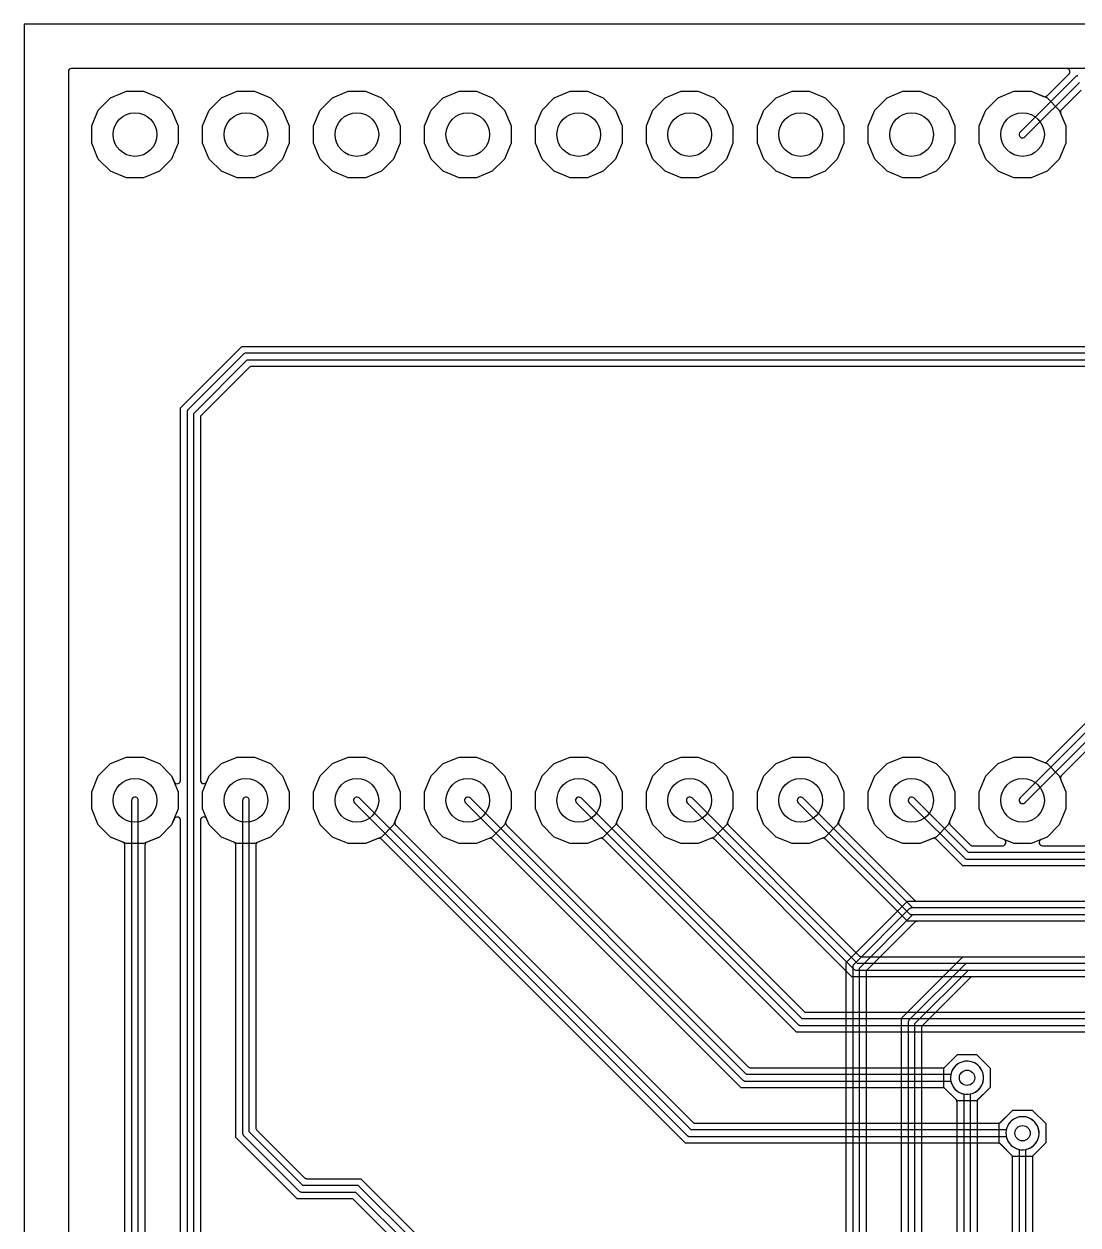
# Model space of a CAD drawing. Header units: millimetres. Extents: x -3 to 112, y -23 to 75.
# Drawn here: x 0 to 24.13, y 47.43 to 74.92 of the extents above; entities that cross this region are included whole.
import ezdxf

# ---------------------------------------------------------------- set-up
doc = ezdxf.new("R2010")
doc.units = ezdxf.units.MM

msp = doc.modelspace()

# ---------------------------------------------------------------- linework, layer by layer
at = {"layer": '16_copper'}
for points in [[(109.068, 73.904), (1.092, 73.904), (1.087, 73.903, 0.392588), (1.016, 73.828), (1.016, 17.077), (1.017, 17.071, 0.392588), (1.092, 17), (4.461, 17), (4.55, 16.911), (4.55, 13.569), (4.461, 13.48), (1.092, 13.48), (1.087, 13.479, 0.392588), (1.016, 13.403), (1.016, 1.092)], [(8.639, 46.918), (7.548, 48.009), (7.541, 48.014), (7.534, 48.02, 0.087651), (7.51, 48.03), (7.502, 48.03), (7.494, 48.031), (6.255, 48.031), (4.851, 49.435), (4.851, 56.122), (4.851, 56.123), (4.851, 56.125, 0.218346), (4.822, 56.181), (4.813, 56.187), (4.807, 56.191, 0.00789), (4.804, 56.192), (4.519, 56.31), (4.24, 56.589), (4.089, 56.953), (4.089, 57.347), (4.24, 57.711), (4.519, 57.99), (4.883, 58.141), (5.277, 58.141), (5.641, 57.99), (5.92, 57.711), (6.071, 57.347), (6.071, 56.953), (5.92, 56.589), (5.641, 56.31), (5.356, 56.192), (5.354, 56.191), (5.353, 56.191, 0.21835), (5.311, 56.142), (5.31, 56.132), (5.309, 56.124, 0.007886), (5.309, 56.122), (5.309, 49.656), (5.31, 49.648), (5.31, 49.639, 0.087654), (5.321, 49.615), (5.326, 49.609), (5.331, 49.602), (6.422, 48.511), (6.429, 48.506), (6.436, 48.5, 0.087651), (6.46, 48.49), (6.468, 48.49), (6.476, 48.489), (7.715, 48.489), (9.119, 47.085)], [(34.164, 51.841), (17.685, 51.841), (13.266, 56.261), (13.264, 56.262), (13.263, 56.263, 0.218345), (13.203, 56.283), (13.192, 56.28), (13.185, 56.279, 0.007884), (13.183, 56.278), (12.897, 56.159), (12.503, 56.159), (12.139, 56.31), (11.86, 56.589), (11.709, 56.953), (11.709, 57.347), (11.86, 57.711), (12.139, 57.99), (12.503, 58.141), (12.897, 58.141), (13.261, 57.99), (13.54, 57.711), (13.691, 57.347), (13.691, 56.953), (13.572, 56.667), (13.572, 56.666), (13.571, 56.664, 0.218355), (13.576, 56.601), (13.583, 56.593), (13.587, 56.586, 0.007882), (13.589, 56.584), (17.852, 52.321), (17.859, 52.316), (17.866, 52.31, 0.087651), (17.89, 52.3), (17.898, 52.3), (17.906, 52.299), (34.385, 52.299)], [(35.434, 53.111), (18.955, 53.111), (15.806, 56.261), (15.804, 56.262), (15.803, 56.263, 0.218345), (15.743, 56.283), (15.732, 56.28), (15.725, 56.279, 0.007884), (15.723, 56.278), (15.437, 56.159), (15.043, 56.159), (14.679, 56.31), (14.4, 56.589), (14.249, 56.953), (14.249, 57.347), (14.4, 57.711), (14.679, 57.99), (15.043, 58.141), (15.437, 58.141), (15.801, 57.99), (16.08, 57.711), (16.231, 57.347), (16.231, 56.953), (16.112, 56.667), (16.112, 56.666), (16.111, 56.664, 0.218355), (16.116, 56.601), (16.123, 56.593), (16.127, 56.586, 0.007882), (16.129, 56.584), (19.122, 53.591), (19.129, 53.586), (19.136, 53.58, 0.087651), (19.16, 53.57), (19.168, 53.57), (19.176, 53.569), (35.655, 53.569)], [(43.054, 54.381), (20.225, 54.381), (18.346, 56.261), (18.344, 56.262), (18.343, 56.263, 0.218345), (18.283, 56.283), (18.272, 56.28), (18.265, 56.279, 0.007884), (18.263, 56.278), (17.977, 56.159), (17.583, 56.159), (17.219, 56.31), (16.94, 56.589), (16.789, 56.953), (16.789, 57.347), (16.94, 57.711), (17.219, 57.99), (17.583, 58.141), (17.977, 58.141), (18.341, 57.99), (18.62, 57.711), (18.771, 57.347), (18.771, 56.953), (18.652, 56.667), (18.652, 56.666), (18.651, 56.664, 0.218355), (18.656, 56.601), (18.663, 56.593), (18.667, 56.586, 0.007882), (18.669, 56.584), (20.392, 54.861), (20.399, 54.856), (20.406, 54.85, 0.087651), (20.43, 54.84), (20.438, 54.84), (20.446, 54.839), (43.275, 54.839)], [(44.324, 55.651), (21.495, 55.651), (20.886, 56.261), (20.884, 56.262), (20.883, 56.263, 0.218345), (20.823, 56.283), (20.812, 56.28), (20.805, 56.279, 0.007884), (20.803, 56.278), (20.517, 56.159), (20.123, 56.159), (19.759, 56.31), (19.48, 56.589), (19.329, 56.953), (19.329, 57.347), (19.48, 57.711), (19.759, 57.99), (20.123, 58.141), (20.517, 58.141), (20.881, 57.99), (21.16, 57.711), (21.311, 57.347), (21.311, 56.953), (21.192, 56.667), (21.192, 56.666), (21.191, 56.664, 0.218355), (21.196, 56.601), (21.203, 56.593), (21.207, 56.586, 0.007882), (21.209, 56.584), (21.662, 56.131), (21.669, 56.126), (21.676, 56.12, 0.087651), (21.7, 56.11), (21.708, 56.11), (21.716, 56.109), (22.403, 56.109), (22.409, 56.11), (22.416, 56.11, 0.747774), (22.432, 56.255), (22.299, 56.31), (22.02, 56.589), (21.869, 56.953), (21.869, 57.347), (22.02, 57.711), (22.299, 57.99), (22.663, 58.141), (23.057, 58.141), (23.421, 57.99), (23.7, 57.711), (23.851, 57.347), (23.851, 56.953), (23.7, 56.589), (23.421, 56.31), (23.288, 56.255), (23.282, 56.252), (23.276, 56.249, 0.747777), (23.317, 56.109), (24.943, 56.109)], [(8.944, 47.044), (7.674, 48.314), (7.667, 48.319), (7.661, 48.324, 0.087651), (7.636, 48.334), (7.629, 48.335), (7.62, 48.336), (6.382, 48.336), (5.156, 49.562), (5.156, 57.15), (5.153, 57.172, 0.866051), (5.004, 57.15), (5.004, 49.53), (5.005, 49.522), (5.006, 49.513, 0.087654), (5.016, 49.489), (5.021, 49.483), (5.026, 49.476), (6.296, 48.206), (6.303, 48.201), (6.309, 48.196, 0.087651), (6.334, 48.186), (6.341, 48.185), (6.35, 48.184), (7.588, 48.184), (8.814, 46.958)], [(47.022, 39.446), (34.344, 52.124), (34.337, 52.129), (34.331, 52.134, 0.087651), (34.306, 52.144), (34.299, 52.145), (34.29, 52.146), (17.812, 52.146), (12.754, 57.204), (12.736, 57.217, 0.866058), (12.646, 57.096), (17.726, 52.016), (17.733, 52.011), (17.739, 52.006, 0.087651), (17.764, 51.996), (17.771, 51.995), (17.78, 51.994), (34.258, 51.994), (46.936, 39.316)], [(43.18, 54.686), (20.352, 54.686), (17.834, 57.204), (17.816, 57.217, 0.866058), (17.726, 57.096), (20.266, 54.556), (20.273, 54.551), (20.279, 54.546, 0.087651), (20.304, 54.536), (20.311, 54.535), (20.32, 54.534), (43.148, 54.534)], [(44.45, 55.956), (21.622, 55.956), (20.374, 57.204), (20.356, 57.217, 0.866058), (20.266, 57.096), (21.536, 55.826), (21.543, 55.821), (21.549, 55.816, 0.087651), (21.574, 55.806), (21.581, 55.805), (21.59, 55.804), (44.418, 55.804)]]:
    msp.add_lwpolyline(points, format="xyb", dxfattribs=at)
for points in [[(2.343, 71.399), (1.979, 71.55), (1.7, 71.829), (1.549, 72.193), (1.549, 72.587), (1.7, 72.951), (1.979, 73.23), (2.343, 73.381), (2.737, 73.381), (3.101, 73.23), (3.38, 72.951), (3.531, 72.587), (3.531, 72.193), (3.38, 71.829), (3.101, 71.55), (2.737, 71.399)], [(4.883, 71.399), (4.519, 71.55), (4.24, 71.829), (4.089, 72.193), (4.089, 72.587), (4.24, 72.951), (4.519, 73.23), (4.883, 73.381), (5.277, 73.381), (5.641, 73.23), (5.92, 72.951), (6.071, 72.587), (6.071, 72.193), (5.92, 71.829), (5.641, 71.55), (5.277, 71.399)], [(7.423, 71.399), (7.059, 71.55), (6.78, 71.829), (6.629, 72.193), (6.629, 72.587), (6.78, 72.951), (7.059, 73.23), (7.423, 73.381), (7.817, 73.381), (8.181, 73.23), (8.46, 72.951), (8.611, 72.587), (8.611, 72.193), (8.46, 71.829), (8.181, 71.55), (7.817, 71.399)], [(9.963, 71.399), (9.599, 71.55), (9.32, 71.829), (9.169, 72.193), (9.169, 72.587), (9.32, 72.951), (9.599, 73.23), (9.963, 73.381), (10.357, 73.381), (10.721, 73.23), (11, 72.951), (11.151, 72.587), (11.151, 72.193), (11, 71.829), (10.721, 71.55), (10.357, 71.399)], [(12.503, 71.399), (12.139, 71.55), (11.86, 71.829), (11.709, 72.193), (11.709, 72.587), (11.86, 72.951), (12.139, 73.23), (12.503, 73.381), (12.897, 73.381), (13.261, 73.23), (13.54, 72.951), (13.691, 72.587), (13.691, 72.193), (13.54, 71.829), (13.261, 71.55), (12.897, 71.399)], [(15.043, 71.399), (14.679, 71.55), (14.4, 71.829), (14.249, 72.193), (14.249, 72.587), (14.4, 72.951), (14.679, 73.23), (15.043, 73.381), (15.437, 73.381), (15.801, 73.23), (16.08, 72.951), (16.231, 72.587), (16.231, 72.193), (16.08, 71.829), (15.801, 71.55), (15.437, 71.399)], [(17.583, 71.399), (17.219, 71.55), (16.94, 71.829), (16.789, 72.193), (16.789, 72.587), (16.94, 72.951), (17.219, 73.23), (17.583, 73.381), (17.977, 73.381), (18.341, 73.23), (18.62, 72.951), (18.771, 72.587), (18.771, 72.193), (18.62, 71.829), (18.341, 71.55), (17.977, 71.399)], [(20.123, 71.399), (19.759, 71.55), (19.48, 71.829), (19.329, 72.193), (19.329, 72.587), (19.48, 72.951), (19.759, 73.23), (20.123, 73.381), (20.517, 73.381), (20.881, 73.23), (21.16, 72.951), (21.311, 72.587), (21.311, 72.193), (21.16, 71.829), (20.881, 71.55), (20.517, 71.399)], [(22.663, 71.399), (22.299, 71.55), (22.02, 71.829), (21.869, 72.193), (21.869, 72.587), (22.02, 72.951), (22.299, 73.23), (22.663, 73.381), (23.057, 73.381), (23.421, 73.23), (23.7, 72.951), (23.851, 72.587), (23.851, 72.193), (23.7, 71.829), (23.421, 71.55), (23.057, 71.399)], [(2.343, 56.159), (1.979, 56.31), (1.7, 56.589), (1.549, 56.953), (1.549, 57.347), (1.7, 57.711), (1.979, 57.99), (2.343, 58.141), (2.737, 58.141), (3.101, 57.99), (3.38, 57.711), (3.531, 57.347), (3.531, 56.953), (3.38, 56.589), (3.101, 56.31), (2.737, 56.159)]]:
    msp.add_lwpolyline(points, close=True, dxfattribs=at)
for points in [[(22.64, 48.999), (22.361, 49.279), (22.354, 49.284), (22.347, 49.29, 0.087651), (22.323, 49.3), (22.315, 49.3), (22.307, 49.301), (15.145, 49.301), (8.186, 56.261), (8.184, 56.262), (8.183, 56.263, 0.218345), (8.123, 56.283), (8.112, 56.28), (8.105, 56.279, 0.007884), (8.103, 56.278), (7.817, 56.159), (7.423, 56.159), (7.059, 56.31), (6.78, 56.589), (6.629, 56.953), (6.629, 57.347), (6.78, 57.711), (7.059, 57.99), (7.423, 58.141), (7.817, 58.141), (8.181, 57.99), (8.46, 57.711), (8.611, 57.347), (8.611, 56.953), (8.492, 56.667), (8.492, 56.666), (8.491, 56.664, 0.218355), (8.496, 56.601), (8.503, 56.593), (8.507, 56.586, 0.007882), (8.509, 56.584), (15.312, 49.781), (15.319, 49.776), (15.326, 49.77, 0.087651), (15.35, 49.76), (15.358, 49.76), (15.366, 49.759), (22.307, 49.759), (22.315, 49.76), (22.324, 49.76, 0.087654), (22.348, 49.771), (22.354, 49.776), (22.361, 49.781), (22.64, 50.061), (23.08, 50.061), (23.391, 49.75), (23.391, 49.31), (23.08, 48.999)], [(21.37, 50.269), (21.091, 50.549), (21.084, 50.554), (21.077, 50.56, 0.087651), (21.053, 50.57), (21.045, 50.57), (21.037, 50.571), (16.415, 50.571), (10.726, 56.261), (10.724, 56.262), (10.723, 56.263, 0.218345), (10.663, 56.283), (10.652, 56.28), (10.645, 56.279, 0.007884), (10.643, 56.278), (10.357, 56.159), (9.963, 56.159), (9.599, 56.31), (9.32, 56.589), (9.169, 56.953), (9.169, 57.347), (9.32, 57.711), (9.599, 57.99), (9.963, 58.141), (10.357, 58.141), (10.721, 57.99), (11, 57.711), (11.151, 57.347), (11.151, 56.953), (11.032, 56.667), (11.032, 56.666), (11.031, 56.664, 0.218355), (11.036, 56.601), (11.043, 56.593), (11.047, 56.586, 0.007882), (11.049, 56.584), (16.582, 51.051), (16.589, 51.046), (16.596, 51.04, 0.087651), (16.62, 51.03), (16.628, 51.03), (16.636, 51.029), (21.037, 51.029), (21.045, 51.03), (21.054, 51.03, 0.087654), (21.078, 51.041), (21.084, 51.046), (21.091, 51.051), (21.37, 51.331), (21.81, 51.331), (22.121, 51.02), (22.121, 50.58), (21.81, 50.269)], [(22.934, 49.158, 1), (22.786, 49.902), (22.738, 49.889, 0.2663), (22.489, 49.606), (15.272, 49.606), (7.674, 57.204), (7.656, 57.217, 0.866058), (7.566, 57.096), (15.186, 49.476), (15.193, 49.471), (15.199, 49.466, 0.087651), (15.224, 49.456), (15.231, 49.455), (15.24, 49.454), (22.489, 49.454), (22.501, 49.408, 0.339454), (22.885, 49.152)], [(21.664, 50.428, 1), (21.516, 51.172), (21.468, 51.159, 0.2663), (21.219, 50.876), (16.542, 50.876), (10.214, 57.204), (10.196, 57.217, 0.866058), (10.106, 57.096), (16.456, 50.746), (16.463, 50.741), (16.469, 50.736, 0.087651), (16.494, 50.726), (16.501, 50.725), (16.51, 50.724), (21.219, 50.724), (21.231, 50.678, 0.339454), (21.615, 50.422)], [(48.334, 40.268, 1), (48.186, 41.012), (48.138, 40.999, 0.063998), (48.051, 40.956), (35.614, 53.394), (35.607, 53.399), (35.601, 53.404, 0.087651), (35.576, 53.414), (35.569, 53.415), (35.56, 53.416), (19.082, 53.416), (15.294, 57.204), (15.276, 57.217, 0.866058), (15.186, 57.096), (18.996, 53.286), (19.003, 53.281), (19.009, 53.276, 0.087651), (19.034, 53.266), (19.041, 53.265), (19.05, 53.264), (35.528, 53.264), (47.944, 40.849), (47.92, 40.808, 0.577348), (48.285, 40.262)]]:
    msp.add_lwpolyline(points, format="xyb", close=True, dxfattribs=at)
at = {"layer": '1_copper'}
for points in [[(24.202, 73.409), (23.749, 72.956), (23.748, 72.954), (23.747, 72.953, 0.218345), (23.727, 72.893), (23.73, 72.882), (23.731, 72.875, 0.007884), (23.732, 72.873), (23.851, 72.587), (23.851, 72.193), (23.7, 71.829), (23.421, 71.55), (23.057, 71.399), (22.663, 71.399), (22.299, 71.55), (22.02, 71.829), (21.869, 72.193), (21.869, 72.587), (22.02, 72.951), (22.299, 73.23), (22.663, 73.381), (23.057, 73.381), (23.343, 73.262), (23.344, 73.262), (23.346, 73.261, 0.218355), (23.409, 73.266), (23.417, 73.273), (23.424, 73.277, 0.007882), (23.426, 73.279), (23.879, 73.732), (23.921, 73.774, 0.572911), (23.887, 73.901), (23.879, 73.902), (23.872, 73.904, 0.015781), (23.867, 73.904), (1.092, 73.904), (1.087, 73.903, 0.392588), (1.016, 73.828), (1.016, 17.077)], [(24.13, 73.736), (24.122, 73.735), (24.113, 73.734, 0.087654), (24.089, 73.724), (24.083, 73.719), (24.076, 73.714), (22.806, 72.444), (22.793, 72.426, 0.866058), (22.914, 72.336), (24.162, 73.584)], [(2.311, 18.955), (2.311, 56.122), (2.311, 56.123), (2.311, 56.125, 0.218346), (2.282, 56.181), (2.273, 56.187), (2.267, 56.191, 0.00789), (2.264, 56.192), (1.979, 56.31), (1.7, 56.589), (1.549, 56.953), (1.549, 57.347), (1.7, 57.711), (1.979, 57.99), (2.343, 58.141), (2.737, 58.141), (3.101, 57.99), (3.38, 57.711), (3.435, 57.578), (3.438, 57.572), (3.441, 57.566, 0.747777), (3.581, 57.607), (3.581, 66.135), (4.985, 67.539), (64.217, 67.539)], [(64.399, 67.386), (5.08, 67.386), (5.072, 67.385), (5.063, 67.384, 0.087654), (5.039, 67.374), (5.033, 67.369), (5.026, 67.364), (3.756, 66.094), (3.751, 66.087), (3.746, 66.081, 0.087651), (3.736, 66.056), (3.735, 66.049), (3.734, 66.04), (3.734, 45.051)], [(64.217, 67.081), (5.206, 67.081), (5.198, 67.08), (5.189, 67.08, 0.087654), (5.165, 67.069), (5.159, 67.064), (5.152, 67.059), (4.061, 65.968), (4.056, 65.961), (4.05, 65.954, 0.087651), (4.04, 65.93), (4.04, 65.922), (4.039, 65.914), (4.039, 57.607), (4.04, 57.601), (4.04, 57.594, 0.747774), (4.185, 57.578), (4.24, 57.711), (4.519, 57.99), (4.883, 58.141), (5.277, 58.141), (5.641, 57.99), (5.92, 57.711), (6.071, 57.347), (6.071, 56.953), (5.92, 56.589), (5.641, 56.31), (5.277, 56.159), (4.883, 56.159), (4.519, 56.31), (4.24, 56.589), (4.185, 56.722), (4.182, 56.728), (4.179, 56.734, 0.747777), (4.039, 56.693), (4.039, 45.517)], [(26.742, 60.709), (23.749, 57.716), (23.748, 57.714), (23.747, 57.713, 0.218345), (23.727, 57.653), (23.73, 57.642), (23.731, 57.635, 0.007884), (23.732, 57.633), (23.851, 57.347), (23.851, 56.953), (23.7, 56.589), (23.421, 56.31), (23.057, 56.159), (22.663, 56.159), (22.299, 56.31), (22.02, 56.589), (21.869, 56.953), (21.869, 57.347), (22.02, 57.711), (22.299, 57.99), (22.663, 58.141), (23.057, 58.141), (23.343, 58.022), (23.344, 58.022), (23.346, 58.021, 0.218355), (23.409, 58.026), (23.417, 58.033), (23.424, 58.037, 0.007882), (23.426, 58.039), (26.575, 61.189)], [(26.616, 61.014), (22.806, 57.204), (22.793, 57.186, 0.866058), (22.914, 57.096), (26.702, 60.884)], [(5.156, 6.382), (5.156, 16.51), (5.155, 16.518), (5.154, 16.527, 0.087654), (5.144, 16.551), (5.139, 16.557), (5.134, 16.564), (2.616, 19.082), (2.616, 57.15), (2.613, 57.172, 0.866051), (2.464, 57.15), (2.464, 19.05), (2.465, 19.042), (2.466, 19.033, 0.087654), (2.476, 19.009), (2.481, 19.003), (2.486, 18.996), (5.004, 16.478), (5.004, 6.35)], [(3.581, 45.146), (3.581, 56.693), (3.58, 56.699), (3.58, 56.706, 0.747774), (3.435, 56.722), (3.38, 56.589), (3.101, 56.31), (2.816, 56.192), (2.814, 56.191), (2.813, 56.191, 0.21835), (2.771, 56.142), (2.77, 56.132), (2.769, 56.124, 0.007886), (2.769, 56.122), (2.769, 19.176)], [(30.448, 54.686), (20.32, 54.686), (20.312, 54.685), (20.303, 54.684, 0.087654), (20.279, 54.674), (20.273, 54.669), (20.266, 54.664), (18.996, 53.394), (18.991, 53.387), (18.986, 53.381, 0.087651), (18.976, 53.356), (18.975, 53.349), (18.974, 53.34), (18.974, 34.322)], [(30.575, 54.381), (20.446, 54.381), (20.438, 54.38), (20.429, 54.38, 0.087654), (20.405, 54.369), (20.399, 54.364), (20.392, 54.359), (19.301, 53.268), (19.298, 53.263), (19.297, 53.263), (19.296, 53.261), (19.296, 53.261), (19.29, 53.254, 0.01577), (19.288, 53.25), (19.286, 53.246), (19.285, 53.244), (19.284, 53.241), (19.281, 53.234, 0.015767), (19.28, 53.23), (19.28, 53.226), (19.279, 53.223), (19.279, 53.219), (19.279, 53.214), (19.279, 34.195)], [(30.448, 53.416), (21.59, 53.416), (21.582, 53.415), (21.573, 53.414, 0.087654), (21.549, 53.404), (21.543, 53.399), (21.536, 53.394), (20.266, 52.124), (20.261, 52.117), (20.256, 52.111, 0.087651), (20.246, 52.086), (20.245, 52.079), (20.244, 52.07), (20.244, 27.972)], [(30.575, 53.111), (21.716, 53.111), (21.708, 53.11), (21.699, 53.11, 0.087654), (21.675, 53.099), (21.669, 53.094), (21.662, 53.089), (20.571, 51.998), (20.566, 51.991), (20.56, 51.984, 0.087651), (20.55, 51.96), (20.55, 51.952), (20.549, 51.944), (20.549, 27.845)], [(21.361, 6.255), (21.361, 50.247), (21.361, 50.253, 0.000083), (21.361, 50.253), (21.36, 50.255), (21.36, 50.264, 0.087654), (21.349, 50.288), (21.344, 50.294), (21.339, 50.301), (21.059, 50.58), (21.059, 51.02), (21.37, 51.331), (21.81, 51.331), (22.121, 51.02), (22.121, 50.58), (21.841, 50.301), (21.836, 50.294), (21.83, 50.287, 0.087651), (21.82, 50.263), (21.82, 50.255), (21.819, 50.247), (21.819, 6.476)], [(21.666, 6.382), (21.666, 50.429), (21.712, 50.441, 1), (21.468, 51.159), (21.422, 51.14, 0.714263), (21.514, 50.429), (21.514, 6.35)], [(22.631, 7.525), (22.631, 48.977), (22.63, 48.985), (22.63, 48.994, 0.087654), (22.619, 49.018), (22.614, 49.024), (22.609, 49.031), (22.329, 49.31), (22.329, 49.75), (22.64, 50.061), (23.08, 50.061), (23.391, 49.75), (23.391, 49.31), (23.111, 49.031), (23.106, 49.024), (23.1, 49.017, 0.087651), (23.09, 48.993), (23.09, 48.985), (23.089, 48.977), (23.089, 7.746)], [(22.936, 7.652), (22.936, 49.159), (22.982, 49.171, 1), (22.738, 49.889), (22.692, 49.87, 0.714263), (22.784, 49.159), (22.784, 7.62)]]:
    msp.add_lwpolyline(points, format="xyb", dxfattribs=at)
for points in [[(2.343, 71.399), (1.979, 71.55), (1.7, 71.829), (1.549, 72.193), (1.549, 72.587), (1.7, 72.951), (1.979, 73.23), (2.343, 73.381), (2.737, 73.381), (3.101, 73.23), (3.38, 72.951), (3.531, 72.587), (3.531, 72.193), (3.38, 71.829), (3.101, 71.55), (2.737, 71.399)], [(4.883, 71.399), (4.519, 71.55), (4.24, 71.829), (4.089, 72.193), (4.089, 72.587), (4.24, 72.951), (4.519, 73.23), (4.883, 73.381), (5.277, 73.381), (5.641, 73.23), (5.92, 72.951), (6.071, 72.587), (6.071, 72.193), (5.92, 71.829), (5.641, 71.55), (5.277, 71.399)], [(7.423, 71.399), (7.059, 71.55), (6.78, 71.829), (6.629, 72.193), (6.629, 72.587), (6.78, 72.951), (7.059, 73.23), (7.423, 73.381), (7.817, 73.381), (8.181, 73.23), (8.46, 72.951), (8.611, 72.587), (8.611, 72.193), (8.46, 71.829), (8.181, 71.55), (7.817, 71.399)], [(9.963, 71.399), (9.599, 71.55), (9.32, 71.829), (9.169, 72.193), (9.169, 72.587), (9.32, 72.951), (9.599, 73.23), (9.963, 73.381), (10.357, 73.381), (10.721, 73.23), (11, 72.951), (11.151, 72.587), (11.151, 72.193), (11, 71.829), (10.721, 71.55), (10.357, 71.399)], [(12.503, 71.399), (12.139, 71.55), (11.86, 71.829), (11.709, 72.193), (11.709, 72.587), (11.86, 72.951), (12.139, 73.23), (12.503, 73.381), (12.897, 73.381), (13.261, 73.23), (13.54, 72.951), (13.691, 72.587), (13.691, 72.193), (13.54, 71.829), (13.261, 71.55), (12.897, 71.399)], [(15.043, 71.399), (14.679, 71.55), (14.4, 71.829), (14.249, 72.193), (14.249, 72.587), (14.4, 72.951), (14.679, 73.23), (15.043, 73.381), (15.437, 73.381), (15.801, 73.23), (16.08, 72.951), (16.231, 72.587), (16.231, 72.193), (16.08, 71.829), (15.801, 71.55), (15.437, 71.399)], [(17.583, 71.399), (17.219, 71.55), (16.94, 71.829), (16.789, 72.193), (16.789, 72.587), (16.94, 72.951), (17.219, 73.23), (17.583, 73.381), (17.977, 73.381), (18.341, 73.23), (18.62, 72.951), (18.771, 72.587), (18.771, 72.193), (18.62, 71.829), (18.341, 71.55), (17.977, 71.399)], [(20.123, 71.399), (19.759, 71.55), (19.48, 71.829), (19.329, 72.193), (19.329, 72.587), (19.48, 72.951), (19.759, 73.23), (20.123, 73.381), (20.517, 73.381), (20.881, 73.23), (21.16, 72.951), (21.311, 72.587), (21.311, 72.193), (21.16, 71.829), (20.881, 71.55), (20.517, 71.399)], [(7.423, 56.159), (7.059, 56.31), (6.78, 56.589), (6.629, 56.953), (6.629, 57.347), (6.78, 57.711), (7.059, 57.99), (7.423, 58.141), (7.817, 58.141), (8.181, 57.99), (8.46, 57.711), (8.611, 57.347), (8.611, 56.953), (8.46, 56.589), (8.181, 56.31), (7.817, 56.159)], [(9.963, 56.159), (9.599, 56.31), (9.32, 56.589), (9.169, 56.953), (9.169, 57.347), (9.32, 57.711), (9.599, 57.99), (9.963, 58.141), (10.357, 58.141), (10.721, 57.99), (11, 57.711), (11.151, 57.347), (11.151, 56.953), (11, 56.589), (10.721, 56.31), (10.357, 56.159)], [(12.503, 56.159), (12.139, 56.31), (11.86, 56.589), (11.709, 56.953), (11.709, 57.347), (11.86, 57.711), (12.139, 57.99), (12.503, 58.141), (12.897, 58.141), (13.261, 57.99), (13.54, 57.711), (13.691, 57.347), (13.691, 56.953), (13.54, 56.589), (13.261, 56.31), (12.897, 56.159)], [(15.043, 56.159), (14.679, 56.31), (14.4, 56.589), (14.249, 56.953), (14.249, 57.347), (14.4, 57.711), (14.679, 57.99), (15.043, 58.141), (15.437, 58.141), (15.801, 57.99), (16.08, 57.711), (16.231, 57.347), (16.231, 56.953), (16.08, 56.589), (15.801, 56.31), (15.437, 56.159)], [(17.583, 56.159), (17.219, 56.31), (16.94, 56.589), (16.789, 56.953), (16.789, 57.347), (16.94, 57.711), (17.219, 57.99), (17.583, 58.141), (17.977, 58.141), (18.341, 57.99), (18.62, 57.711), (18.771, 57.347), (18.771, 56.953), (18.62, 56.589), (18.341, 56.31), (17.977, 56.159)], [(20.123, 56.159), (19.759, 56.31), (19.48, 56.589), (19.329, 56.953), (19.329, 57.347), (19.48, 57.711), (19.759, 57.99), (20.123, 58.141), (20.517, 58.141), (20.881, 57.99), (21.16, 57.711), (21.311, 57.347), (21.311, 56.953), (21.16, 56.589), (20.881, 56.31), (20.517, 56.159)]]:
    msp.add_lwpolyline(points, close=True, dxfattribs=at)
for points in [[(3.886, 45.204), (3.886, 66.008), (5.112, 67.234), (64.399, 67.234)], [(18.821, 34.416), (18.821, 53.435), (20.225, 54.839), (30.354, 54.839)], [(19.126, 34.29), (19.126, 53.308), (20.352, 54.534), (30.48, 54.534)], [(20.091, 28.066), (20.091, 52.165), (21.495, 53.569), (30.354, 53.569)], [(20.396, 27.94), (20.396, 52.038), (21.622, 53.264), (30.48, 53.264)]]:
    msp.add_lwpolyline(points, dxfattribs=at)
at = {"layer": 'drills_PTH'}
for centre in [(2.54, 72.39), (5.08, 72.39), (7.62, 72.39), (10.16, 72.39), (12.7, 72.39), (15.24, 72.39), (17.78, 72.39), (20.32, 72.39), (22.86, 72.39), (2.54, 57.15), (5.08, 57.15), (7.62, 57.15), (10.16, 57.15), (12.7, 57.15), (15.24, 57.15), (17.78, 57.15), (20.32, 57.15), (22.86, 57.15)]:
    msp.add_circle(centre, 0.5, dxfattribs=at)
at = {"layer": 'drills_via_1_16'}
for centre in [(21.59, 50.8), (22.86, 49.53)]:
    msp.add_circle(centre, 0.175, dxfattribs=at)
at = {"layer": 'outline'}
msp.add_lwpolyline([(0, 0), (110.16, 0), (110.16, 74.92), (0, 74.92), (0, 0)], close=True, dxfattribs=at)

doc.saveas('drawing.dxf')
